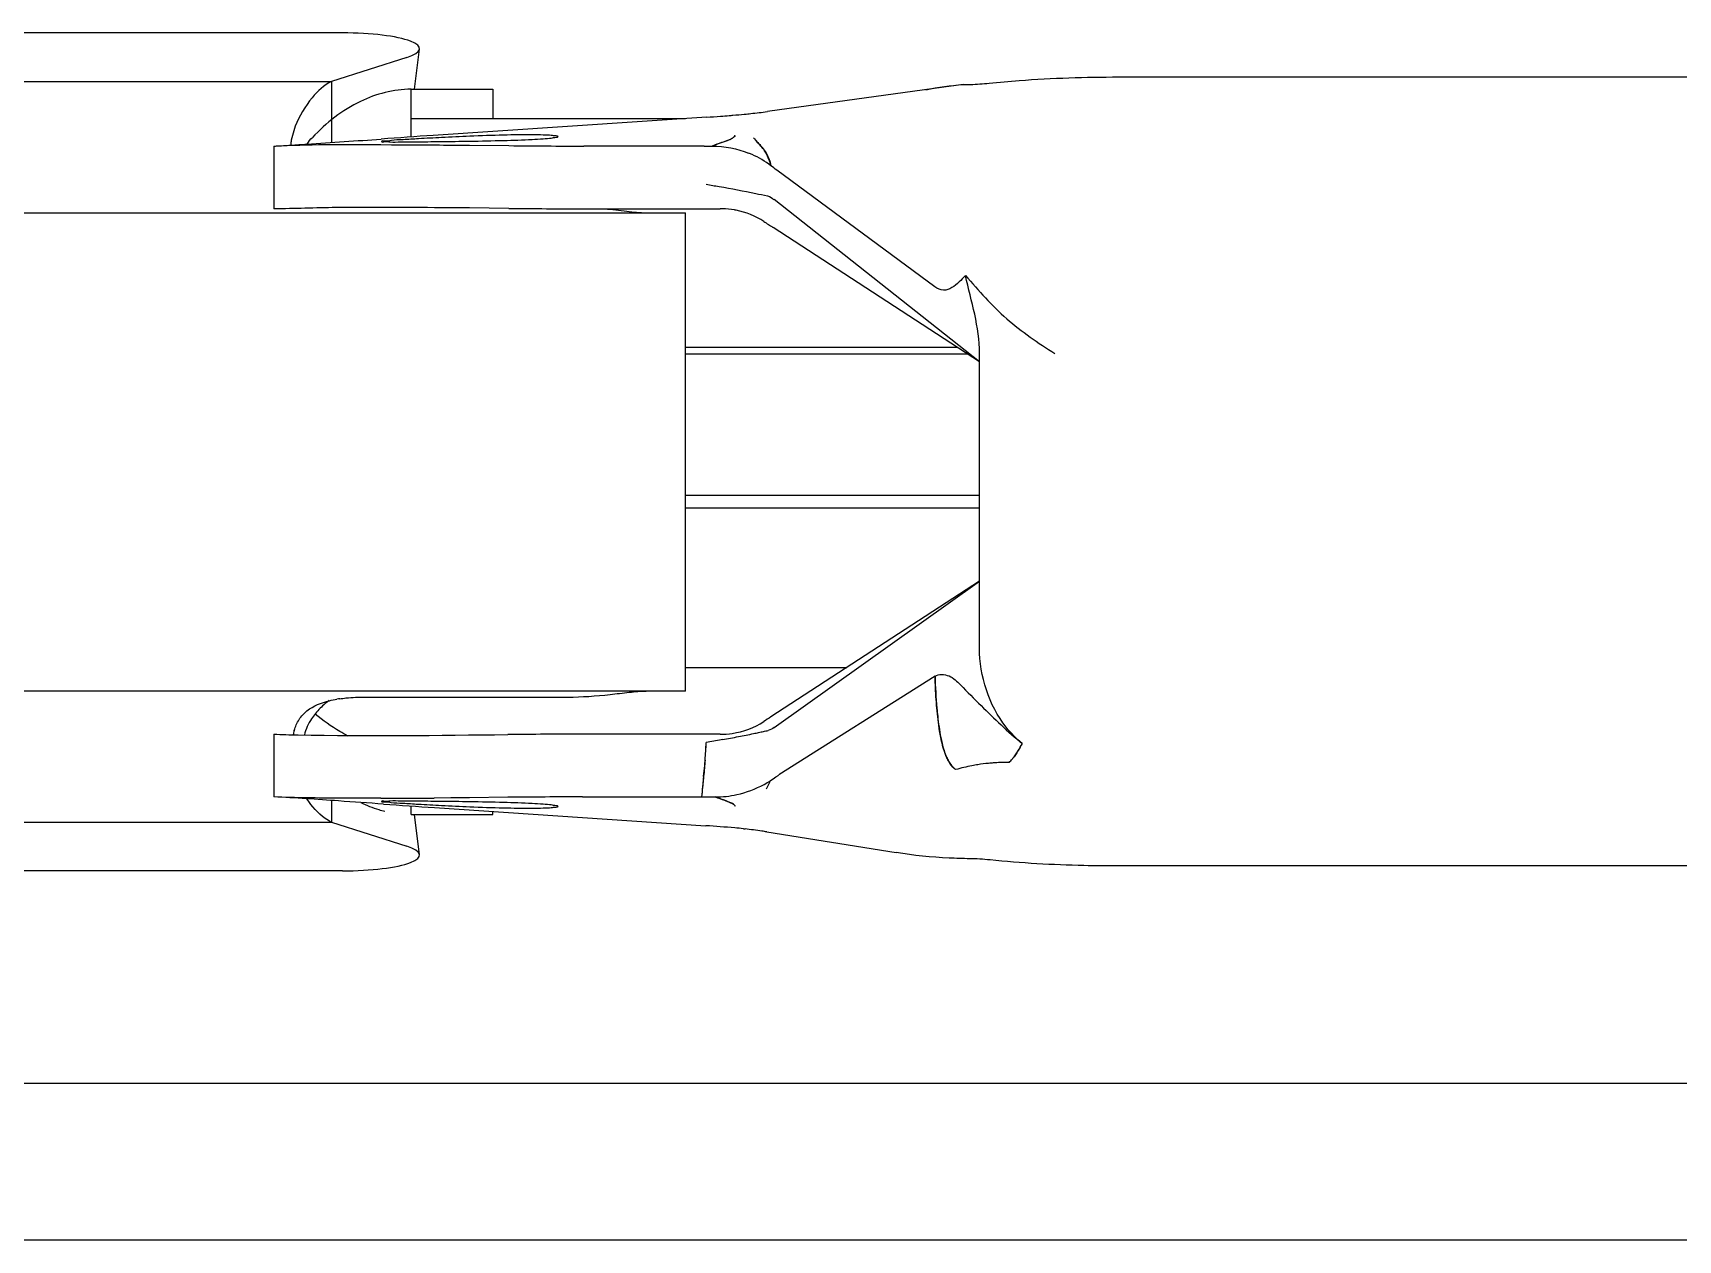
# Model space of a CAD drawing. Header units: millimetres. Extents: x 7589 to 12925, y 625 to 5429.
# Drawn here: x 8379.91 to 8421.87, y 4308.2 to 4338.99 of the extents above; entities that cross this region are included whole.
import ezdxf

# ---------------------------------------------------------------- set-up
doc = ezdxf.new("R2010")
doc.units = ezdxf.units.MM
doc.header["$LTSCALE"] = 307.34
doc.layers.get('0').update_dxf_attribs({"linetype": 'CONTINUOUS'})

msp = doc.modelspace()

# ---------------------------------------------------------------- linework, layer by layer
at = {"color": 0, "linetype": 'Continuous'}
for p, q in [((8387.80861, 4338.99068), (8370.2989, 4338.99068)), ((8389.44735, 4338.36318), (8387.53158, 4337.751)), ((8389.64249, 4337.55358), (8389.77235, 4338.57867)), ((8407.60346, 4337.86617), (8481.39771, 4337.86617)), ((8370.57593, 4337.751), (8387.53158, 4337.751)), ((8387.53177, 4337.75098), (8387.53177, 4336.1955)), ((8389.55525, 4336.33577), (8389.55532, 4337.55358)), ((8389.55546, 4337.55358), (8391.6402, 4337.55358)), ((8391.64022, 4337.55358), (8391.6396, 4336.80358)), ((8403.63414, 4337.67069), (8398.64291, 4336.98454)), ((8386.59711, 4336.60797), (8386.49995, 4336.25423)), ((8389.56522, 4336.80358), (8396.55403, 4336.80358)), ((8397.09533, 4336.83967), (8390.12115, 4336.37472)), ((8398.06063, 4336.91763), (8398.05401, 4336.90313)), ((8397.48314, 4336.19585), (8397.47723, 4336.19372)), ((8397.48314, 4336.19585), (8397.47755, 4336.19376)), ((8386.05404, 4336.10358), (8386.05404, 4334.50358)), ((8388.78626, 4336.13982), (8389.05375, 4336.13916)), ((8391.04489, 4336.12442), (8392.05406, 4336.11453)), ((8397.02872, 4336.10358), (8393.96278, 4336.10358)), ((8398.42737, 4336.16313), (8398.42069, 4336.17068)), ((8402.91808, 4332.51118), (8398.8836, 4335.49091)), ((8389.05448, 4334.53916), (8388.78617, 4334.53983)), ((8392.05406, 4334.51453), (8391.04398, 4334.52442)), ((8404.05404, 4330.60358), (8398.817, 4334.74046)), ((8361.55376, 4334.40358), (8396.55376, 4334.40358)), ((8393.96278, 4334.50358), (8396.88247, 4334.50358)), ((8396.55376, 4322.20358), (8396.55376, 4334.40358)), ((8404.05404, 4330.60358), (8398.78758, 4334.02678)), ((8403.48994, 4330.97025), (8396.55376, 4330.97025)), ((8396.55376, 4330.80358), (8403.74635, 4330.80358)), ((8404.05404, 4324.79532), (8404.05404, 4330.81184)), ((8396.55376, 4327.19849), (8404.05404, 4327.19849)), ((8404.05404, 4326.86515), (8396.55376, 4326.86515)), ((8404.05404, 4325.00358), (8398.73032, 4321.54315)), ((8398.817, 4321.27418), (8404.05404, 4325.00358)), ((8404.05403, 4323.29847), (8404.05404, 4324.79532)), ((8396.55376, 4322.80358), (8400.66943, 4322.80358)), ((8402.91829, 4322.58013), (8398.93592, 4320.06539)), ((8396.55376, 4322.20358), (8361.55376, 4322.20358)), ((8388.38649, 4322.04961), (8393.55376, 4322.04961)), ((8386.05405, 4321.10358), (8386.05405, 4319.50358)), ((8397.01212, 4321.10358), (8393.92973, 4321.10358)), ((8397.0836, 4321.10355), (8397.01213, 4321.10358)), ((8397.50357, 4320.96543), (8397.4687, 4320.95929)), ((8397.0167, 4320.02617), (8397.04524, 4320.30516)), ((8397.01672, 4320.02616), (8397.0121, 4319.97751)), ((8397.017, 4320.02613), (8397.0121, 4319.97751)), ((8398.86158, 4320.01402), (8398.93644, 4320.06076)), ((8403.44775, 4320.19938), (8403.41952, 4320.22024)), ((8386.05489, 4319.50355), (8386.05405, 4319.50358)), ((8387.53177, 4319.41214), (8387.53177, 4318.85618)), ((8390.57264, 4319.47876), (8390.14307, 4319.47505)), ((8391.047, 4319.48325), (8390.57264, 4319.47876)), ((8392.02101, 4319.49269), (8391.047, 4319.48325)), ((8393.92973, 4319.50358), (8396.9647, 4319.50358)), ((8389.55517, 4319.05358), (8389.55518, 4319.27097)), ((8389.55532, 4319.05358), (8391.64005, 4319.05358)), ((8389.77235, 4318.02849), (8389.64249, 4319.05358)), ((8390.15666, 4319.23007), (8397.07308, 4318.76898)), ((8391.64009, 4319.05358), (8391.64003, 4319.13118)), ((8370.5759, 4318.85616), (8387.53161, 4318.85616)), ((8387.53161, 4318.85616), (8389.44735, 4318.24398)), ((8398.03323, 4318.69095), (8398.07335, 4318.68643)), ((8398.6276, 4318.61156), (8401.92821, 4318.08201)), ((8481.39771, 4317.74099), (8407.58372, 4317.74099)), ((8387.80861, 4317.61648), (8370.2989, 4317.61648)), ((8272.55376, 4312.19849), (8485.55376, 4312.19849)), ((8485.55376, 4308.19849), (8272.55376, 4308.19849))]:
    msp.add_line(p, q, dxfattribs=at)
for centre, radius, start, end in [((8403.6707, 4343.64954), 5.97493, 271.445172, 276.022729), ((8393.68207, 4387.37064), 50.64612, 273.864337, 274.263957), ((8394.30688, 4378.61544), 41.86873, 273.818721, 274.302311), ((8395.19783, 4366.67511), 29.89518, 274.316056, 274.745283), ((8395.13624, 4367.46404), 30.68654, 274.320131, 274.738313), ((8395.02325, 4368.79599), 32.02324, 274.742634, 274.912084), ((8395.3237, 4365.18566), 28.40046, 274.741103, 274.932072), ((8396.08576, 4356.67934), 19.86013, 274.851246, 275.706679), ((8395.78745, 4359.91529), 23.10973, 274.909958, 275.644989), ((8388.0608, 4336.05488), 1.57348, 172.721676, 177.206523), ((8415.18321, 3962.64376), 374.57034, 93.8364588, 94.039445), ((8388.00692, 4542.33886), 206.13202, 270.4568019, 270.640351), ((8394.53258, 4253.86038), 82.56765, 92.9134226, 93.3227074), ((8388.61674, 4491.71367), 155.50318, 270.6241431, 270.8979832), ((8394.02082, 4264.24268), 72.17275, 92.3559006, 92.9266003), ((8397.35618, 4337.01503), 0.81389, 293.272828, 295.723185), ((8397.46865, 4336.7866), 0.559, 295.438448, 296.976493), ((8397.43141, 4336.85756), 0.63937, 295.774445, 297.100959), ((8394.18828, 4540.34104), 204.23766, 269.4012664, 269.9367414), ((8397.03091, 4402.32846), 66.22488, 269.9981063, 270.1784661), ((8397.22816, 4333.59608), 2.50909, 65.883179, 68.053096), ((8397.233, 4333.60764), 2.49656, 53.031609, 65.876041), ((8397.5782, 4335.32344), 1.19343, 29.753543, 30.258816), ((8394.18805, 4538.74113), 204.23768, 269.401331, 269.936806), ((8396.8941, 4403.28709), 68.78351, 269.9903175, 270.4531721), ((8397.45294, 4332.41919), 2.08659, 88.887235, 90.406802), ((8397.45433, 4332.44938), 2.05639, 80.205651, 88.90957), ((8397.46398, 4332.51223), 1.99281, 78.910466, 80.171619), ((8415.61556, 4322.91954), 12.70181, 181.531162, 185.198503), ((8388.20411, 4318.75494), 3.28523, 98.160463, 99.425333), ((8389.62591, 4320.39574), 3.15244, 166.340381, 167.317739), ((8387.8806, 4320.82043), 1.35621, 163.812755, 166.362425), ((8394.15612, 4115.51135), 205.59243, 90.0630904, 90.5950367), ((8397.02326, 4250.82036), 70.28322, 89.6577579, 89.9508093), ((8393.03694, 4346.09304), 25.5208, 281.001897, 281.883189), ((8390.05133, 4360.41835), 40.15391, 281.842935, 282.028379), ((8390.52118, 4358.21638), 37.90238, 282.027403, 282.219639), ((8391.04317, 4355.80412), 35.43429, 282.220306, 282.421234), ((8385.31247, 4321.3725), 11.78055, 355.460057, 357.662198), ((8393.42318, 4343.79948), 23.19576, 280.131672, 281.146559), ((8403.42073, 4321.65069), 1.88667, 327.05438, 329.125564), ((8403.4401, 4321.63709), 1.86308, 327.079161, 328.832666), ((8383.33529, 4321.55276), 13.76602, 354.80048, 355.379689), ((8404.71344, 4315.81004), 4.56818, 100.766822, 106.085354), ((8404.71316, 4315.81066), 4.56752, 100.76474, 106.082359), ((8404.73768, 4315.6901), 4.69054, 98.912796, 100.784034), ((8404.73741, 4315.69067), 4.68993, 98.910556, 100.781953), ((8404.7462, 4315.63352), 4.74775, 95.571685, 98.908479), ((8404.74909, 4315.60633), 4.7751, 94.857234, 95.57462), ((8404.74977, 4315.60117), 4.78031, 93.488352, 95.576636), ((8404.74966, 4315.59953), 4.78192, 93.486008, 94.85714), ((8404.74977, 4315.59804), 4.78341, 91.571337, 93.486219), ((8404.74944, 4315.6121), 4.76935, 89.320106, 91.571972), ((8404.74981, 4315.60441), 4.77706, 90.819545, 91.56946), ((8404.74968, 4315.61602), 4.76545, 89.322205, 90.819921), ((8404.09637, 4321.13172), 1.03298, 313.395559, 316.366798), ((8403.9932, 4321.2297), 1.17526, 316.380196, 319.777801), ((8403.86102, 4321.34168), 1.3485, 319.771449, 322.776254), ((8403.88624, 4321.32124), 1.31613, 319.740047, 321.989062), ((8403.8122, 4321.37963), 1.41043, 321.972402, 322.747557), ((8535.91673, 4305.94194), 139.61226, 174.2100969, 174.4256212), ((8397.2629, 4322.22551), 2.73037, 282.792845, 298.38651), ((8397.45285, 4321.87202), 2.32908, 298.409864, 302.802045), ((8397.77661, 4320.22639), 0.98853, 333.078259, 337.379233), ((8397.75375, 4320.23688), 1.01369, 333.135122, 337.328858), ((8397.7631, 4320.23159), 1.00301, 337.402134, 341.559309), ((8403.71981, 4320.58101), 0.46859, 231.192791, 234.524006), ((8388.50893, 4483.6701), 164.2025, 270.095425, 270.2443329), ((8388.13112, 4561.56098), 242.09429, 270.2551365, 270.4761692), ((8394.15632, 4113.91124), 205.59247, 90.0631461, 90.5950924), ((8397.32613, 4321.9635), 2.46087, 269.695855, 282.708048), ((8394.49971, 4310.46126), 9.46023, 71.196403, 71.554), ((8397.76783, 4320.23089), 0.9984, 328.573966, 333.076264), ((8397.80265, 4320.21157), 0.95863, 328.473667, 333.16369), ((8389.60575, 4322.04843), 2.99875, 253.062547, 256.21273), ((8414.53367, 4682.83933), 364.42549, 265.9590319, 266.1645294), ((8388.00513, 4113.08476), 206.31557, 89.3597013, 89.542533), ((8394.53022, 4401.70372), 82.52452, 266.6713938, 267.0853031), ((8388.61743, 4163.94731), 155.44935, 89.1017412, 89.3758721), ((8394.02191, 4391.38913), 72.19743, 267.0719376, 267.6440353), ((8397.5465, 4318.97364), 0.41373, 60.459706, 62.699049), ((8403.70814, 4311.98081), 5.94592, 84.080538, 89.108703)]:
    msp.add_arc(centre, radius, start, end, dxfattribs=at)
for centre, major_axis, start_param, end_param in [((8387.75636, 4338.57866), (2.01666, 0.01114), -0.57737925, 1.54375492), ((8387.75636, 4318.0285), (2.01666, -0.01114), 4.73943039, 6.86056456)]:
    msp.add_ellipse(centre, major_axis=major_axis, ratio=0.20423209, start_param=start_param, end_param=end_param, dxfattribs=at)
for points, knots in [([(8404.2976, 4337.7076), (8404.55269, 4337.73447), (8405.65201, 4337.83207), (8406.75646, 4337.86615), (8407.60346, 4337.86617)], [0, 0, 0, 0, 0.23244302, 1, 1, 1, 1]), ([(8387.53158, 4337.751), (8387.33771, 4337.6572), (8386.95709, 4337.30657), (8386.71358, 4336.86666), (8386.59711, 4336.60797)], [0, 0, 0, 0, 0.43154341, 1, 1, 1, 1]), ([(8389.55546, 4337.55358), (8389.11283, 4337.55171), (8388.15376, 4337.30388), (8387.39293, 4336.69408), (8387.03988, 4336.32612)], [0, 0, 0, 0, 0.46467317, 1, 1, 1, 1]), ([(8398.06062, 4336.91766), (8398.11428, 4336.92327), (8398.30857, 4336.9437), (8398.5028, 4336.96527), (8398.64291, 4336.98454)], [0, 0, 0, 0, 0.27610838, 1, 1, 1, 1]), ([(8386.486, 4336.1272), (8386.62422, 4336.13545), (8387.39489, 4336.18386), (8388.1651, 4336.23919), (8388.79726, 4336.28359)], [0, 0, 0, 0, 0.17931768, 1, 1, 1, 1]), ([(8389.74698, 4336.28922), (8389.61553, 4336.28159), (8389.39264, 4336.2617), (8389.07323, 4336.26107), (8388.93756, 4336.21261), (8388.80375, 4336.24011), (8388.8041, 4336.21869)], [0, 0, 0, 0, 0.41766115, 0.73429112, 0.9320603, 1, 1, 1, 1]), ([(8388.8041, 4336.21869), (8388.80441, 4336.19984), (8388.92263, 4336.2317), (8389.04463, 4336.19771), (8389.33112, 4336.21675), (8389.53171, 4336.21245), (8389.65034, 4336.21339)], [0, 0, 0, 0, 0.06681288, 0.26325291, 0.57961758, 1, 1, 1, 1]), ([(8393.30401, 4336.34653), (8393.30391, 4336.36195), (8393.21707, 4336.36331), (8393.11678, 4336.3833), (8392.89669, 4336.3866), (8392.49883, 4336.39464), (8391.86945, 4336.38364), (8391.34096, 4336.36617), (8391.05404, 4336.35443)], [0, 0, 0, 0, 0.02051187, 0.07760533, 0.16988529, 0.29407731, 0.617887, 1, 1, 1, 1]), ([(8391.05415, 4336.22959), (8391.34149, 4336.23416), (8391.8704, 4336.24511), (8392.49963, 4336.264), (8392.89716, 4336.28972), (8393.11687, 4336.30196), (8393.21747, 4336.32663), (8393.3041, 4336.33088), (8393.30401, 4336.34653)], [0, 0, 0, 0, 0.38197825, 0.70544569, 0.82954608, 0.92191888, 0.97918956, 1, 1, 1, 1]), ([(8397.37578, 4336.15899), (8397.39234, 4336.16489), (8397.42608, 4336.17645), (8397.45988, 4336.18782), (8397.47701, 4336.1936)], [0, 0, 0, 0, 0.49292912, 1, 1, 1, 1]), ([(8397.82304, 4336.37337), (8397.81481, 4336.35682), (8397.78383, 4336.32297), (8397.74537, 4336.30021), (8397.72223, 4336.28842)], [0, 0, 0, 0, 0.41576888, 1, 1, 1, 1]), ([(8397.72268, 4336.28839), (8397.74594, 4336.30031), (8397.78433, 4336.32259), (8397.81597, 4336.35653), (8397.82306, 4336.37337)], [0, 0, 0, 0, 0.58851558, 1, 1, 1, 1]), ([(8398.2917, 4336.31706), (8398.29802, 4336.30688), (8398.33976, 4336.25223), (8398.38885, 4336.20413), (8398.42726, 4336.16258)], [0, 0, 0, 0, 0.17474358, 1, 1, 1, 1]), ([(8386.05404, 4336.10358), (8386.11563, 4336.10358), (8387.02544, 4336.15734), (8387.93701, 4336.14118), (8388.78626, 4336.13982)], [0, 0, 0, 0, 0.06761263, 1, 1, 1, 1]), ([(8386.05404, 4336.10358), (8386.07487, 4336.10454), (8386.2189, 4336.11162), (8386.36287, 4336.11986), (8386.486, 4336.1272)], [0, 0, 0, 0, 0.14459377, 1, 1, 1, 1]), ([(8389.05375, 4336.13916), (8389.21097, 4336.13864), (8389.8747, 4336.13548), (8390.5384, 4336.1294), (8391.04489, 4336.12442)], [0, 0, 0, 0, 0.23686929, 1, 1, 1, 1]), ([(8397.23712, 4336.1039), (8397.25875, 4336.11349), (8397.30463, 4336.13272), (8397.35121, 4336.15022), (8397.37578, 4336.15899)], [0, 0, 0, 0, 0.47555147, 1, 1, 1, 1]), ([(8398.42726, 4336.16258), (8398.44107, 4336.14763), (8398.47004, 4336.11574), (8398.49795, 4336.08289), (8398.5123, 4336.06525)], [0, 0, 0, 0, 0.47219673, 1, 1, 1, 1]), ([(8397.08306, 4335.12941), (8397.19356, 4335.10951), (8397.6161, 4335.0401), (8398.03686, 4334.96003), (8398.3461, 4334.89548)], [0, 0, 0, 0, 0.26221783, 1, 1, 1, 1]), ([(8388.78617, 4334.53983), (8388.40679, 4334.54043), (8387.49585, 4334.54563), (8386.58549, 4334.50358), (8386.05404, 4334.50358)], [0, 0, 0, 0, 0.41652547, 1, 1, 1, 1]), ([(8391.04398, 4334.52442), (8390.87075, 4334.52613), (8390.2076, 4334.5325), (8389.54443, 4334.53754), (8389.05448, 4334.53916)], [0, 0, 0, 0, 0.26121501, 1, 1, 1, 1]), ([(8394.49131, 4334.50559), (8394.68079, 4334.48617), (8395.03421, 4334.44209), (8395.38961, 4334.4049), (8395.55558, 4334.40358)], [0, 0, 0, 0, 0.53435978, 1, 1, 1, 1]), ([(8403.69748, 4332.80263), (8403.58608, 4332.69339), (8403.43651, 4332.51786), (8403.13299, 4332.39221), (8402.98131, 4332.46449), (8402.918, 4332.51122)], [0, 0, 0, 0, 0.50681107, 0.74439515, 1, 1, 1, 1]), ([(8403.69748, 4332.80262), (8404.02783, 4332.41755), (8404.70458, 4331.65603), (8405.54772, 4331.08303), (8405.97334, 4330.81184)], [0, 0, 0, 0, 0.50132588, 1, 1, 1, 1]), ([(8405.13836, 4320.86619), (8404.98968, 4320.9904), (8404.35552, 4321.63856), (8404.05398, 4322.58942), (8404.05403, 4323.29847)], [0, 0, 0, 0, 0.21459736, 1, 1, 1, 1]), ([(8402.91829, 4322.58014), (8403.01904, 4322.64384), (8403.30908, 4322.6262), (8403.65617, 4322.26872), (8404.24801, 4321.67037), (8404.7745, 4321.17008), (8405.13834, 4320.86618)], [0, 0, 0, 0, 0.12347542, 0.25077879, 0.50893462, 1, 1, 1, 1]), ([(8402.96601, 4321.76875), (8402.94897, 4321.96659), (8402.92227, 4322.23632), (8402.92756, 4322.50836), (8402.91829, 4322.58014)], [0, 0, 0, 0, 0.73288875, 1, 1, 1, 1]), ([(8386.57816, 4321.19851), (8386.60673, 4321.29682), (8386.68679, 4321.48503), (8386.96796, 4321.79378), (8387.26986, 4321.90779), (8387.47311, 4321.95687)], [0, 0, 0, 0, 0.24967637, 0.49010448, 1, 1, 1, 1]), ([(8387.46755, 4321.95955), (8387.43345, 4321.93527), (8387.30655, 4321.83835), (8387.19317, 4321.72391), (8387.11898, 4321.63248)], [0, 0, 0, 0, 0.26230066, 1, 1, 1, 1]), ([(8387.73779, 4322.00691), (8387.79044, 4322.01447), (8388.00576, 4322.04027), (8388.22287, 4322.04961), (8388.38649, 4322.04961)], [0, 0, 0, 0, 0.24533257, 1, 1, 1, 1]), ([(8393.55376, 4322.04961), (8393.91327, 4322.04961), (8394.43787, 4322.08969), (8395.10152, 4322.17321), (8395.41073, 4322.20242), (8395.55558, 4322.20358)], [0, 0, 0, 0, 0.53707234, 0.78360617, 1, 1, 1, 1]), ([(8387.11898, 4321.63248), (8387.08361, 4321.58888), (8386.96062, 4321.42227), (8386.87086, 4321.22925), (8386.83602, 4321.08228)], [0, 0, 0, 0, 0.27095774, 1, 1, 1, 1]), ([(8387.95099, 4321.05589), (8387.8788, 4321.09277), (8387.58461, 4321.25438), (8387.30991, 4321.45072), (8387.11461, 4321.61385)], [0, 0, 0, 0, 0.24161974, 1, 1, 1, 1]), ([(8402.966, 4321.76867), (8402.97234, 4321.69861), (8402.99719, 4321.44732), (8403.03062, 4321.19655), (8403.06569, 4321.01776)], [0, 0, 0, 0, 0.27857476, 1, 1, 1, 1]), ([(8403.06576, 4321.01821), (8403.05493, 4321.073), (8403.01072, 4321.3216), (8402.98289, 4321.57287), (8402.96601, 4321.76875)], [0, 0, 0, 0, 0.2211977, 1, 1, 1, 1]), ([(8386.05405, 4321.10358), (8386.26114, 4321.09474), (8388.24975, 4321.04374), (8390.23928, 4321.07615), (8392.02101, 4321.09269)], [0, 0, 0, 0, 0.1042102, 1, 1, 1, 1]), ([(8397.44309, 4321.10232), (8397.54557, 4321.1018), (8397.9338, 4321.12828), (8398.31337, 4321.27011), (8398.55251, 4321.42705)], [0, 0, 0, 0, 0.2637698, 1, 1, 1, 1]), ([(8403.06569, 4321.01776), (8403.07541, 4320.96822), (8403.11248, 4320.79666), (8403.16305, 4320.62697), (8403.21439, 4320.51283)], [0, 0, 0, 0, 0.28746237, 1, 1, 1, 1]), ([(8403.2064, 4320.5308), (8403.199, 4320.54804), (8403.18452, 4320.58377), (8403.17133, 4320.61999), (8403.16485, 4320.63868)], [0, 0, 0, 0, 0.48681539, 1, 1, 1, 1]), ([(8403.26043, 4320.42011), (8403.25079, 4320.4375), (8403.23184, 4320.47396), (8403.21476, 4320.51133), (8403.2064, 4320.5308)], [0, 0, 0, 0, 0.48401181, 1, 1, 1, 1]), ([(8403.21439, 4320.51283), (8403.22911, 4320.48009), (8403.28362, 4320.37109), (8403.3589, 4320.2699), (8403.42614, 4320.21586)], [0, 0, 0, 0, 0.2938407, 1, 1, 1, 1]), ([(8404.80605, 4320.38114), (8404.82068, 4320.39491), (8404.84971, 4320.42401), (8404.87705, 4320.45468), (8404.89061, 4320.47068)], [0, 0, 0, 0, 0.48928115, 1, 1, 1, 1]), ([(8405.004, 4320.62464), (8404.99287, 4320.60746), (8404.97042, 4320.57411), (8404.94674, 4320.54163), (8404.93481, 4320.52593)], [0, 0, 0, 0, 0.509349, 1, 1, 1, 1]), ([(8404.93487, 4320.52586), (8404.94681, 4320.54156), (8404.97047, 4320.57404), (8404.9929, 4320.60738), (8405.00401, 4320.62454)], [0, 0, 0, 0, 0.49094954, 1, 1, 1, 1]), ([(8398.68912, 4319.84616), (8398.69382, 4319.85743), (8398.70277, 4319.87998), (8398.71084, 4319.90287), (8398.7146, 4319.91432)], [0, 0, 0, 0, 0.50319787, 1, 1, 1, 1]), ([(8388.7824, 4319.46782), (8388.4355, 4319.46725), (8387.52599, 4319.46991), (8386.61619, 4319.47958), (8386.05405, 4319.50358)], [0, 0, 0, 0, 0.38139895, 1, 1, 1, 1]), ([(8388.8527, 4319.31984), (8388.47069, 4319.34668), (8387.53835, 4319.41119), (8386.60603, 4319.47951), (8386.05489, 4319.50354)], [0, 0, 0, 0, 0.40974036, 1, 1, 1, 1]), ([(8387.53161, 4318.85616), (8387.47407, 4318.884), (8387.2228, 4319.03493), (8387.02664, 4319.26349), (8386.89855, 4319.45188)], [0, 0, 0, 0, 0.21910932, 1, 1, 1, 1]), ([(8389.6524, 4319.39375), (8389.5335, 4319.3947), (8389.33242, 4319.39039), (8389.04524, 4319.40949), (8388.92293, 4319.3754), (8388.8044, 4319.40737), (8388.80409, 4319.38847)], [0, 0, 0, 0, 0.42033861, 0.73670859, 0.9331728, 1, 1, 1, 1]), ([(8388.80409, 4319.38847), (8388.80374, 4319.36725), (8388.93629, 4319.3944), (8389.07072, 4319.34642), (8389.38732, 4319.34574), (8389.60828, 4319.32601), (8389.73864, 4319.31843)], [0, 0, 0, 0, 0.06789957, 0.2655543, 0.58213726, 1, 1, 1, 1]), ([(8391.05404, 4319.25273), (8391.34096, 4319.24099), (8391.86943, 4319.22352), (8392.4988, 4319.21252), (8392.89665, 4319.22056), (8393.11674, 4319.22385), (8393.21706, 4319.24385), (8393.30391, 4319.24521), (8393.30401, 4319.26063)], [0, 0, 0, 0, 0.38210799, 0.70590307, 0.83009414, 0.92238065, 0.97948194, 1, 1, 1, 1]), ([(8393.30401, 4319.26063), (8393.30411, 4319.27628), (8393.21745, 4319.28053), (8393.11685, 4319.3052), (8392.89712, 4319.31744), (8392.49958, 4319.34317), (8391.87036, 4319.36205), (8391.34147, 4319.373), (8391.05415, 4319.37757)], [0, 0, 0, 0, 0.02081287, 0.07808968, 0.17047411, 0.29457514, 0.61804824, 1, 1, 1, 1]), ([(8397.70724, 4319.35521), (8397.71227, 4319.35296), (8397.72201, 4319.34845), (8397.73163, 4319.34369), (8397.73627, 4319.34129)], [0, 0, 0, 0, 0.5129658, 1, 1, 1, 1]), ([(8397.75028, 4319.33363), (8397.7437, 4319.3374), (8397.72986, 4319.34485), (8397.71572, 4319.35173), (8397.70835, 4319.35519)], [0, 0, 0, 0, 0.48184768, 1, 1, 1, 1]), ([(8397.82563, 4319.26312), (8397.81987, 4319.27666), (8397.79696, 4319.30444), (8397.76773, 4319.32364), (8397.75028, 4319.33363)], [0, 0, 0, 0, 0.42255047, 1, 1, 1, 1]), ([(8397.75049, 4319.33359), (8397.76794, 4319.32369), (8397.79713, 4319.30441), (8397.81975, 4319.27659), (8397.82562, 4319.26312)], [0, 0, 0, 0, 0.57741728, 1, 1, 1, 1]), ([(8398.03349, 4318.69093), (8397.95995, 4318.69831), (8397.64017, 4318.72852), (8397.31983, 4318.75252), (8397.0731, 4318.76898)], [0, 0, 0, 0, 0.23010615, 1, 1, 1, 1]), ([(8398.6276, 4318.61156), (8398.58702, 4318.61806), (8398.40274, 4318.6458), (8398.21776, 4318.66859), (8398.07361, 4318.68643)], [0, 0, 0, 0, 0.22053106, 1, 1, 1, 1]), ([(8403.80063, 4317.92602), (8403.62678, 4317.92867), (8403.0005, 4317.94903), (8402.37523, 4318.01026), (8401.92821, 4318.08201)], [0, 0, 0, 0, 0.27747835, 1, 1, 1, 1]), ([(8407.58372, 4317.74099), (8407.29481, 4317.74099), (8406.206, 4317.75306), (8405.11711, 4317.8127), (8404.32134, 4317.895)], [0, 0, 0, 0, 0.26531562, 1, 1, 1, 1])]:
    msp.add_open_spline(points, degree=3, knots=knots, dxfattribs=at)
for points in [[(8402.68667, 4337.54039), (8402.9987, 4337.60576), (8403.3159, 4337.65184), (8403.63414, 4337.67069)], [(8403.63414, 4337.67069), (8403.69684, 4337.67302), (8403.75955, 4337.6753), (8403.82229, 4337.67597)], [(8386.9111, 4336.15519), (8386.94649, 4336.21713), (8386.99049, 4336.27464), (8387.03988, 4336.32612)], [(8397.47723, 4336.19372), (8397.39686, 4336.16473), (8397.31736, 4336.13341), (8397.23719, 4336.1039)], [(8397.47701, 4336.1936), (8397.54455, 4336.2164), (8397.61227, 4336.23914), (8397.67772, 4336.26737)], [(8397.70876, 4336.28179), (8397.6361, 4336.24719), (8397.55888, 4336.22306), (8397.48314, 4336.19585)], [(8398.42069, 4336.17068), (8398.37751, 4336.21938), (8398.33387, 4336.26769), (8398.29151, 4336.3171)], [(8397.23718, 4336.1039), (8397.55256, 4336.10491), (8397.8734, 4336.04121), (8398.16593, 4335.92334)], [(8398.6119, 4335.91949), (8398.56113, 4336.00782), (8398.4949, 4336.08685), (8398.42737, 4336.16313)], [(8398.51193, 4336.06542), (8398.54798, 4336.02132), (8398.58033, 4335.97402), (8398.60903, 4335.92482)], [(8398.73437, 4335.60233), (8398.70515, 4335.71183), (8398.66837, 4335.82124), (8398.6119, 4335.91949)], [(8398.61429, 4335.91571), (8398.66981, 4335.81859), (8398.71725, 4335.71287), (8398.73436, 4335.60232)], [(8398.8836, 4335.49091), (8398.83337, 4335.52801), (8398.78325, 4335.56527), (8398.73368, 4335.60326)], [(8398.34608, 4334.89549), (8398.445, 4334.87496), (8398.54396, 4334.8546), (8398.64247, 4334.83217)], [(8398.64736, 4334.83176), (8398.70897, 4334.81846), (8398.77308, 4334.78356), (8398.80701, 4334.73044)], [(8398.55379, 4334.1798), (8398.34136, 4334.31963), (8398.09685, 4334.4189), (8397.84728, 4334.46783)], [(8398.5538, 4334.17981), (8398.63022, 4334.12945), (8398.70659, 4334.079), (8398.78375, 4334.02977)], [(8404.05404, 4330.81184), (8404.05404, 4331.48599), (8403.84284, 4332.14433), (8403.69748, 4332.80262)], [(8387.47311, 4321.95687), (8387.53691, 4321.97227), (8387.60137, 4321.98506), (8387.66612, 4321.99582)], [(8398.73032, 4321.54315), (8398.6704, 4321.50421), (8398.6105, 4321.46524), (8398.55097, 4321.42572)], [(8398.817, 4321.27418), (8398.77098, 4321.24141), (8398.72016, 4321.21141), (8398.66499, 4321.19926)], [(8397.05658, 4320.44388), (8397.06866, 4320.59301), (8397.07856, 4320.74241), (8397.08322, 4320.89196)], [(8397.4687, 4320.95929), (8397.34022, 4320.93677), (8397.21153, 4320.91543), (8397.08322, 4320.89196)], [(8403.16485, 4320.63868), (8403.12202, 4320.76222), (8403.09112, 4320.88994), (8403.06576, 4321.01821)], [(8405.03427, 4320.67287), (8405.07216, 4320.73549), (8405.1066, 4320.80025), (8405.13836, 4320.86619)], [(8405.13826, 4320.86618), (8405.10824, 4320.80358), (8405.07569, 4320.7421), (8405.04005, 4320.68253)], [(8397.05607, 4320.44002), (8397.04494, 4320.30189), (8397.03093, 4320.16401), (8397.017, 4320.02613)], [(8403.41952, 4320.22024), (8403.35311, 4320.27354), (8403.30173, 4320.34565), (8403.26043, 4320.42011)], [(8397.0121, 4319.97751), (8396.9962, 4319.81954), (8396.98087, 4319.66152), (8396.9647, 4319.50358)], [(8398.7146, 4319.91432), (8398.76228, 4319.9494), (8398.81156, 4319.98235), (8398.86158, 4320.01402)], [(8396.9647, 4319.50358), (8397.07977, 4319.50358), (8397.19486, 4319.50366), (8397.30993, 4319.50222)], [(8397.31306, 4319.50267), (8397.39167, 4319.47486), (8397.46948, 4319.44481), (8397.5479, 4319.41645)], [(8397.49331, 4319.43544), (8397.43255, 4319.45576), (8397.37222, 4319.47764), (8397.31324, 4319.50268)], [(8397.5479, 4319.41645), (8397.60141, 4319.39709), (8397.65534, 4319.37853), (8397.70724, 4319.35521)], [(8397.70835, 4319.35519), (8397.65678, 4319.37931), (8397.60286, 4319.3982), (8397.54898, 4319.41658)], [(8388.27462, 4319.35893), (8388.42224, 4319.28799), (8388.57544, 4319.22745), (8388.73213, 4319.17975)]]:
    msp.add_open_spline(points, degree=3, dxfattribs=at)

doc.saveas('drawing.dxf')
